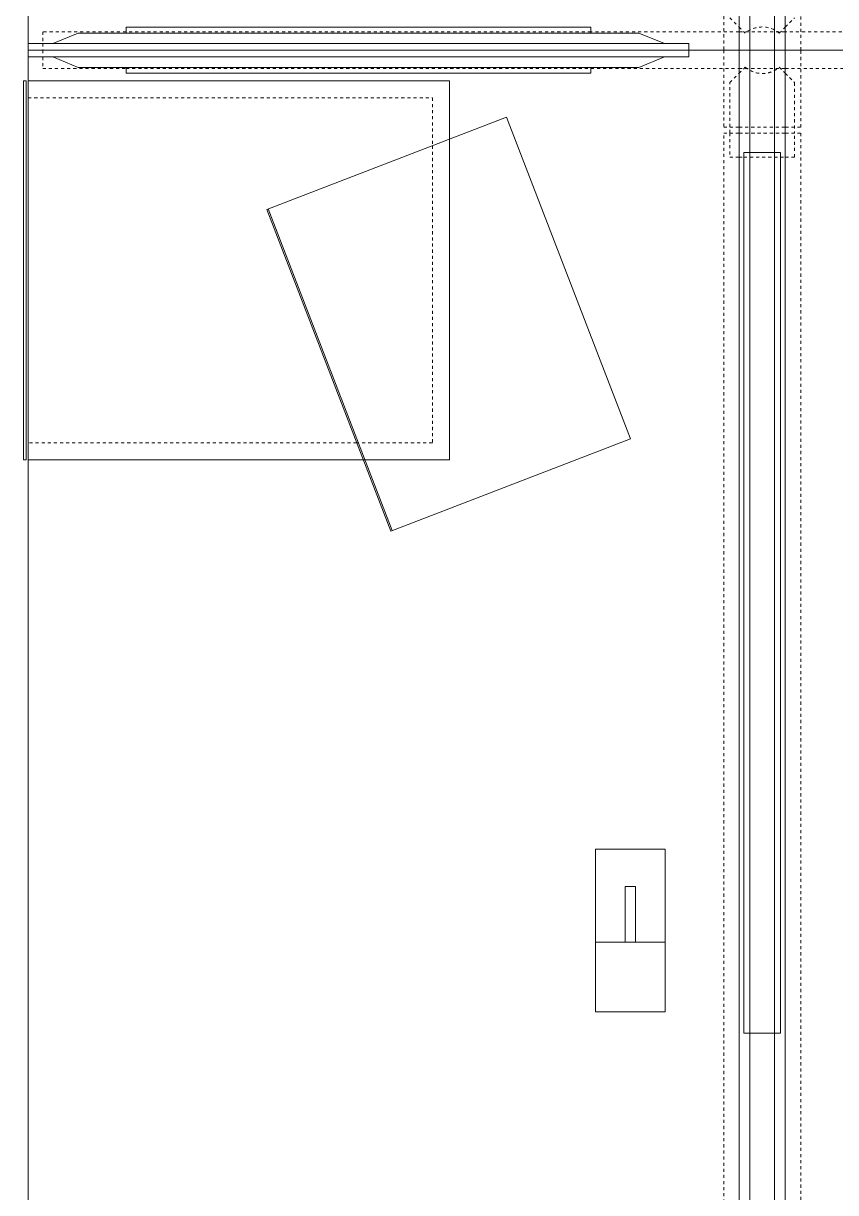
# Model space of a CAD drawing. Header units: inches. Extents: x 29752 to 31446, y 4278 to 5722.
# Drawn here: x 30297.31 to 30330.5, y 4490.66 to 4538.47 of the extents above; entities that cross this region are included whole.
import ezdxf

# ---------------------------------------------------------------- set-up
doc = ezdxf.new("R2010")
doc.units = ezdxf.units.IN
doc.header["$MEASUREMENT"] = 0
doc.linetypes.add('Dash', pattern=[0.25, 0.125, -0.125])
doc.layers.add('I-FURN', color=30, linetype='Continuous', lineweight=9)
doc.layers.add('I-FURN-HDLN', color=30, linetype='Dash', lineweight=9)

# ---------------------------------------------------------------- blocks, each defined once
blk = doc.blocks.new('Desk_Structures-Teknion-JNDBB_Structural_Beam_Double_Sided-R2015 - Double Sided-V124-FIRST FLOOR POWER _ SIGNAL')
at = {"layer": 'I-FURN-HDLN'}
for p, q in [((-36.276, 29.408), (-36.75, 29.408)), ((-36.75, 29.408), (-36.75, 25.999)), ((-36, 29.408), (-36.276, 29.408)), ((-35.724, 29.408), (-36, 29.408)), ((-35.25, 29.408), (-35.724, 29.408)), ((-35.25, 25.999), (-35.25, 29.408)), ((-36.75, 25.999), (-36.75, 7.001)), ((-35.25, 7.001), (-35.25, 25.999)), ((-36.75, 7.001), (-36.75, 0.945)), ((-35.25, 0.945), (-35.25, 7.001)), ((-36, 1.575), (-39.15, 1.575)), ((-39.15, 1.575), (-39.15, 0.945)), ((-32.85, 1.575), (-36, 1.575)), ((-34.675, 1.325), (-35.055, 0.945)), ((-39.15, 0.945), (-39.15, -0.945)), ((-36.75, 0.945), (-36.75, -0.945)), ((-35.055, 0.945), (-35.304, 0.696)), ((-35.25, -0.945), (-35.25, 0.945)), ((-39.15, -0.945), (-39.15, -1.575)), ((-36.75, -0.945), (-36.75, -7.001)), ((-35.304, -0.696), (-35.055, -0.945)), ((-35.25, -7.001), (-35.25, -0.945)), ((-35.055, -0.945), (-34.675, -1.325)), ((-39.15, -1.575), (-36, -1.575)), ((-36, -1.575), (-32.85, -1.575))]:
    blk.add_line(p, q, dxfattribs=at)
for start, end in [(13.4023, 40.2069), (333.1954, 13.4023), (319.7931, 333.1954)]:
    blk.add_arc((-36.127, 0), 1.078, start, end, dxfattribs=at)
blk = doc.blocks.new('Desk_Structures-Teknion-JNDBB_Structural_Beam_Double_Sided-R2015 - Double Sided-V125-FIRST FLOOR POWER _ SIGNAL')
at = {"layer": 'I-FURN-HDLN'}
for p, q in [((-32.614, 1.575), (32.614, 1.575)), ((-32.614, 0.945), (-32.614, 1.575)), ((-35.055, 0.945), (-34.675, 1.325)), ((-34.675, 1.325), (-32.614, 1.325)), ((-31.63, 1.325), (-32.614, 1.325)), ((-32.614, 1.325), (-32.614, 0.945)), ((-31.63, 0.945), (-31.63, 1.325)), ((-35.304, 0.696), (-35.055, 0.945)), ((-32.614, 0.945), (-32.614, -0.945)), ((-32.614, -0.945), (-32.614, 0.945)), ((-31.63, 0.75), (-31.63, 0.945)), ((-31.63, -0.75), (-31.63, 0.75)), ((-35.055, -0.945), (-35.304, -0.696)), ((-34.675, -1.325), (-35.055, -0.945)), ((-32.614, -0.945), (-32.614, -1.325)), ((-32.614, -1.575), (-32.614, -0.945)), ((-31.63, -0.945), (-31.63, -0.75)), ((-31.63, -1.325), (-31.63, -0.945)), ((-32.614, -1.325), (-34.675, -1.325)), ((-32.614, -1.325), (-31.63, -1.325)), ((32.614, -1.575), (-32.614, -1.575))]:
    blk.add_line(p, q, dxfattribs=at)
for start, end in [(26.8046, 40.2069), (13.4023, 26.8046), (360, 13.4023), (319.7931, 360)]:
    blk.add_arc((-36.127, 0), 1.078, start, end, dxfattribs=at)
blk = doc.blocks.new('Desk-Teknion-JNWDSN-Double_Sided_Rectangular-R2015 - 60_ Depth-V114-FIRST FLOOR POWER _ SIGNAL')
at = {"layer": 'I-FURN'}
for p, q in [((-36, 30), (-36, 3)), ((-35.724, 30), (-36, 30)), ((36, 30), (-35.724, 30)), ((-36, 3), (-36, 0.945)), ((-36, 0.945), (-36, -0.945)), ((-36, -0.945), (-36, -3)), ((-36, -3), (-36, -30))]:
    blk.add_line(p, q, dxfattribs=at)
blk = doc.blocks.new('Desk-Teknion-JNWDSN-Double_Sided_Rectangular-R2015 - 60_ Depth-6281707-FIRST FLOOR POWER _ SIGNAL')
at = {"layer": 'I-FURN'}
for p, q in [((-36, 0.945), (-36, 3)), ((-36, -0.945), (-36, 0.945)), ((-36, -3), (-36, -0.945)), ((-36, -30), (-36, -3)), ((-3.327, -3.972), (-3.327, -6.816)), ((0.479, -3.972), (-3.327, -3.972)), ((0.479, -3.972), (3.327, -3.972)), ((0.479, -6.816), (0.479, -3.972)), ((3.327, -3.972), (3.327, -6.816)), ((-1.8, -5.181), (0.479, -5.181)), ((-1.8, -5.606), (-1.8, -5.181)), ((0.479, -5.606), (-1.8, -5.606)), ((-3.327, -6.816), (0.479, -6.816)), ((3.327, -6.816), (0.479, -6.816)), ((-35.725, -30), (-36, -30)), ((35.724, -30), (-35.725, -30))]:
    blk.add_line(p, q, dxfattribs=at)
blk = doc.blocks.new('Screen-Desk_Mounted-Teknion-JNSASW-Solid_Add-On-R2015 - Standard Width-6308290-FIRST FLOOR POWER _ SIGNAL')
at = {"layer": 'I-FURN'}
for p, q in [((36, 0.945), (-36, 0.945)), ((-36, 0.508), (36, 0.508)), ((31.813, 0.75), (-4.187, 0.75)), ((-4.187, 0.75), (-4.187, -0.75)), ((31.813, -0.75), (31.813, 0.75)), ((36, -0.945), (36, 0.945)), ((-36, -0.508), (36, -0.508)), ((-36, -0.945), (36, -0.945)), ((-4.187, -0.75), (31.813, -0.75))]:
    blk.add_line(p, q, dxfattribs=at)
blk = doc.blocks.new('Screen-Desk_Mounted-Teknion-JNSASW-Solid_Add-On-R2015 - Standard Width-6308291-FIRST FLOOR POWER _ SIGNAL')
at = {"layer": 'I-FURN'}
for p, q in [((-36, 0.945), (36, 0.945)), ((-36, 0.508), (36, 0.508)), ((36, 0.945), (36, -0.945)), ((-36, -0.508), (36, -0.508)), ((36, -0.945), (-36, -0.945))]:
    blk.add_line(p, q, dxfattribs=at)
blk = doc.blocks.new('Accessories-Teknion-JNAMD-Drawer_Module-R2015 - Letter Size-6171627-FIRST FLOOR POWER _ SIGNAL')
at = {"layer": 'I-FURN'}
for p, q in [((7.049, 5.22), (-7.049, 5.22)), ((-7.049, 5.22), (-7.049, -5.28)), ((7.049, -5.28), (7.049, 5.22)), ((-7.049, -5.22), (7.049, -5.22)), ((-7.049, -5.28), (7.049, -5.28))]:
    blk.add_line(p, q, dxfattribs=at)
blk = doc.blocks.new('Storage-Freestanding-Teknion-JNFMP-Mobile_Pedestal_with_Seat-R2015 - Metal-V63-FIRST FLOOR POWER _ SIGNAL')
at = {"layer": 'I-FURN'}
for p, q in [((-5.365, 8.55), (-7.75, 8.55)), ((-7.75, 8.55), (-7.75, -8.67)), ((7.75, 8.55), (-5.365, 8.55)), ((7.75, 5.024), (7.75, 8.55)), ((7.75, -8.67), (7.75, 5.024)), ((-7.75, -8.67), (7.75, -8.67)), ((7.75, -8.749), (-7.75, -8.749)), ((-7.75, -8.749), (-7.75, -8.867)), ((-7.75, -8.867), (7.75, -8.867)), ((7.75, -8.867), (7.75, -8.749))]:
    blk.add_line(p, q, dxfattribs=at)
at = {"layer": 'I-FURN-HDLN'}
for p, q in [((-7.049, -8.67), (-7.049, 7.849)), ((-7.049, 7.849), (-5.095, 7.849)), ((-5.095, 7.849), (7.049, 7.849)), ((7.049, 7.849), (7.049, 4.755)), ((7.049, 4.755), (7.049, -8.67))]:
    blk.add_line(p, q, dxfattribs=at)
blk = doc.blocks.new('Screen-Desk_Mounted-Teknion-JNSAEW-Felt_Elevated-R2015 - Standard Width-6171625-FIRST FLOOR POWER _ SIGNAL')
at = {"layer": 'I-FURN'}
for p, q in [((-11.452, 0.703), (-12.5, 0.276)), ((11.452, 0.703), (-11.452, 0.703)), ((9.499, 0.945), (-9.499, 0.945)), ((-9.499, 0.945), (-9.499, 0.703)), ((-9.499, 0.703), (9.499, 0.703)), ((9.499, 0.703), (9.499, 0.945)), ((12.5, 0.276), (11.452, 0.703)), ((13.5, 0.276), (-13.5, 0.276)), ((-13.5, 0.276), (-13.5, -0.276)), ((-12.5, 0.276), (12.5, 0.276)), ((13.5, -0.276), (13.5, 0.276)), ((-13.5, -0.276), (13.5, -0.276)), ((12.5, -0.276), (-12.5, -0.276)), ((-12.5, -0.276), (-11.452, -0.703)), ((11.452, -0.703), (12.5, -0.276)), ((-11.452, -0.703), (11.452, -0.703)), ((9.499, -0.703), (-9.499, -0.703)), ((-9.499, -0.703), (-9.499, -0.945)), ((-9.499, -0.945), (9.499, -0.945)), ((9.499, -0.945), (9.499, -0.703))]:
    blk.add_line(p, q, dxfattribs=at)

msp = doc.modelspace()

# ---------------------------------------------------------------- block references
at = {"layer": 'I-FURN'}
for name, p, rotation in [('Desk-Teknion-JNWDSN-Double_Sided_Rectangular-R2015 - 60_ Depth-V114-FIRST FLOOR POWER _ SIGNAL', (30327.504, 4573.37), 89.99999999999991), ('Desk_Structures-Teknion-JNDBB_Structural_Beam_Double_Sided-R2015 - Double Sided-V124-FIRST FLOOR POWER _ SIGNAL', (30327.504, 4573.37), 89.99999999999991), ('Screen-Desk_Mounted-Teknion-JNSASW-Solid_Add-On-R2015 - Standard Width-6308291-FIRST FLOOR POWER _ SIGNAL', (30327.504, 4573.37), 270.0000000000001), ('Desk-Teknion-JNWDSN-Double_Sided_Rectangular-R2015 - 60_ Depth-6281707-FIRST FLOOR POWER _ SIGNAL', (30327.504, 4501.37), 269.9999999999997), ('Screen-Desk_Mounted-Teknion-JNSASW-Solid_Add-On-R2015 - Standard Width-6308290-FIRST FLOOR POWER _ SIGNAL', (30327.504, 4501.37), 89.99999999999955), ('Desk_Structures-Teknion-JNDBB_Structural_Beam_Double_Sided-R2015 - Double Sided-V125-FIRST FLOOR POWER _ SIGNAL', (30327.504, 4501.37), 269.9999999999997), ('Storage-Freestanding-Teknion-JNFMP-Mobile_Pedestal_with_Seat-R2015 - Metal-V63-FIRST FLOOR POWER _ SIGNAL', (30306.174, 4528.37), 269.9999999999997), ('Accessories-Teknion-JNAMD-Drawer_Module-R2015 - Letter Size-6171627-FIRST FLOOR POWER _ SIGNAL', (30314.716, 4526.179), 291.0532295833249)]:
    msp.add_blockref(name, p, dxfattribs=dict(at, rotation=rotation))
msp.add_blockref('Screen-Desk_Mounted-Teknion-JNSAEW-Felt_Elevated-R2015 - Standard Width-6171625-FIRST FLOOR POWER _ SIGNAL', (30311.004, 4537.37), dxfattribs=at)

doc.saveas('drawing.dxf')
